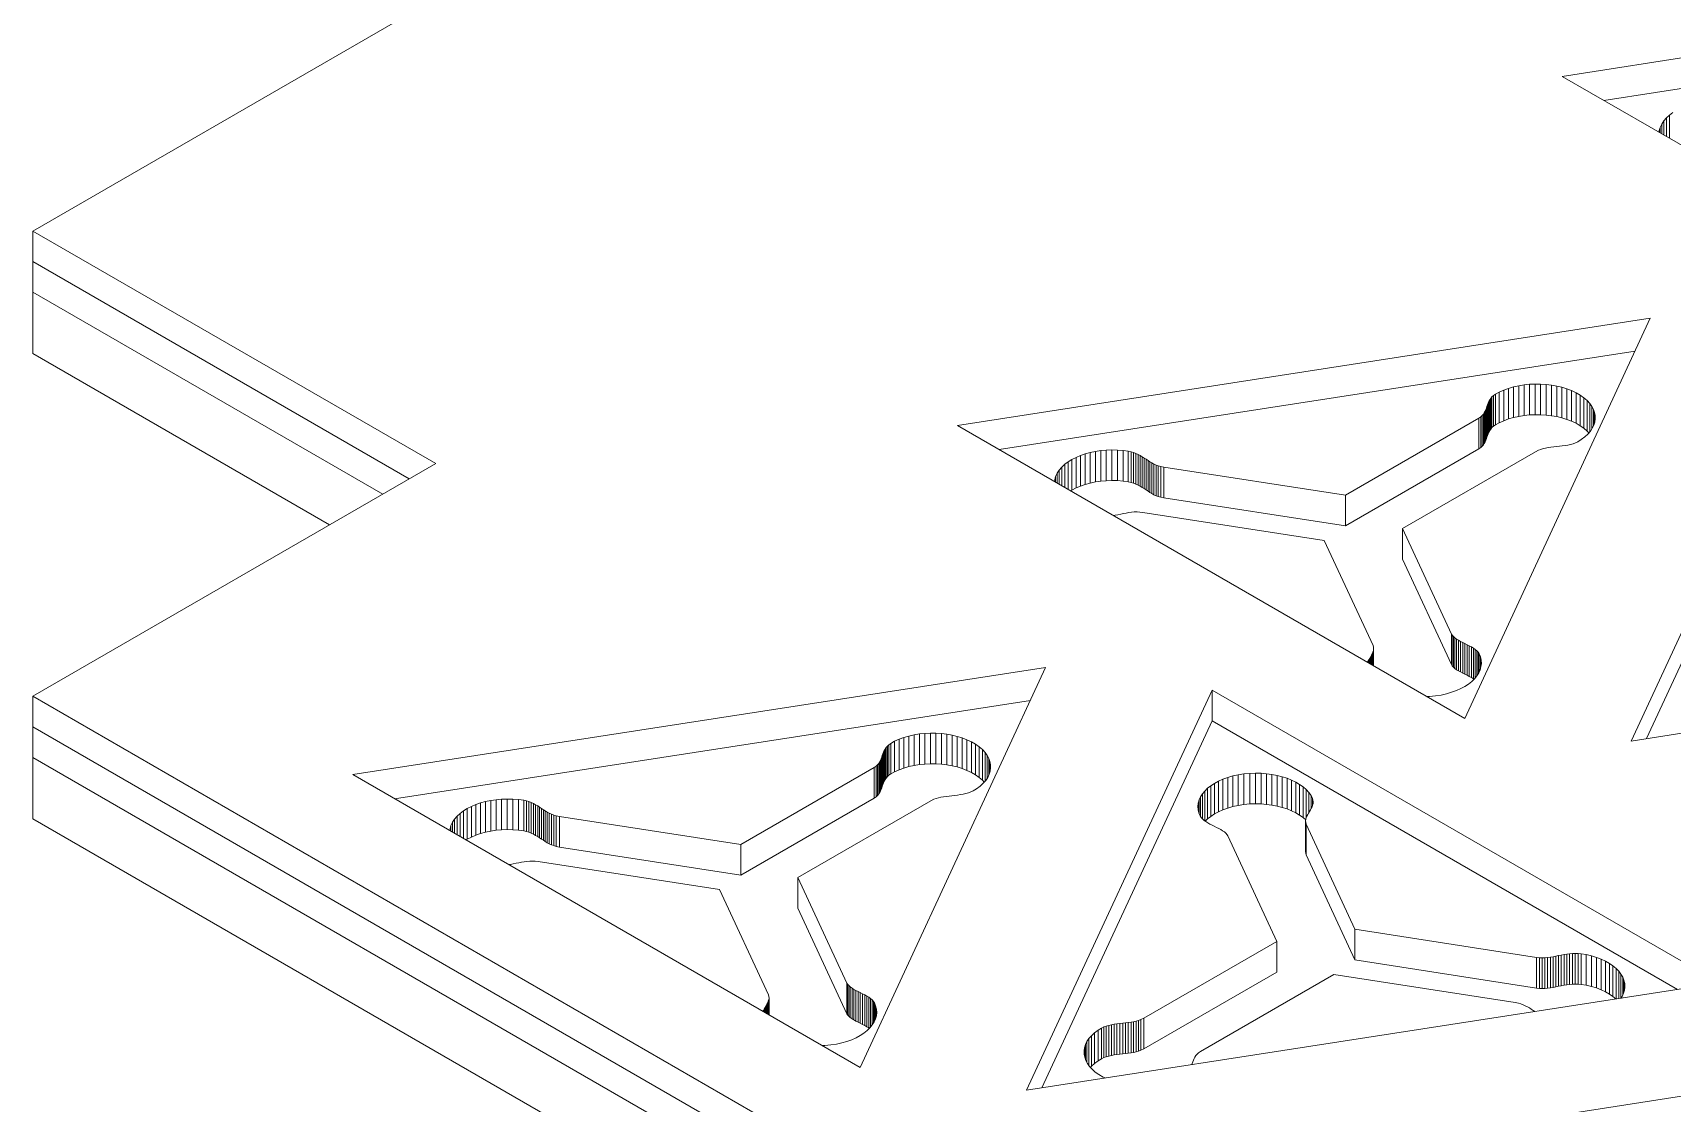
# Model space of a CAD drawing. Header units: inches. Extents: x 2.5 to 18.9, y 2.6 to 12.3.
# Drawn here: x 2.521 to 5.254, y 6.861 to 8.645 of the extents above; entities that cross this region are included whole.
import ezdxf

# ---------------------------------------------------------------- set-up
doc = ezdxf.new("R2010")
doc.units = ezdxf.units.IN
doc.header["$MEASUREMENT"] = 0

# ---------------------------------------------------------------- blocks, each defined once
blk = doc.blocks.new('A$C39963D99')
at = {"color": 0, "linetype": 'Continuous', "lineweight": 0, "extrusion": (3.33067e-16, 0.816497, 0.57735)}
for p, q in [((12.5158, 1.6738), (5.6569, -2.2862)), ((8.2066, -2.0284), (9.3617, -1.8497)), ((9.3362, -1.9047), (8.2763, -2.0686)), ((9.0522, -2.5166), (8.2066, -2.0284)), ((8.3727, -2.1079), (8.3762, -2.1027)), ((8.3762, -2.1027), (8.3804, -2.0977)), ((8.3762, -2.1263), (8.3762, -2.1027)), ((8.3804, -2.0977), (8.3854, -2.0931)), ((8.3804, -2.1287), (8.3804, -2.0977)), ((8.3854, -2.0931), (8.3911, -2.0889)), ((8.3854, -2.1316), (8.3854, -2.0931)), ((8.3683, -2.1217), (8.3686, -2.1189)), ((8.3686, -2.1189), (8.3702, -2.1134)), ((8.3686, -2.1219), (8.3686, -2.1189)), ((8.3702, -2.1134), (8.3727, -2.1079)), ((8.3702, -2.1228), (8.3702, -2.1134)), ((8.3727, -2.1243), (8.3727, -2.1079)), ((5.6569, -2.2862), (6.3286, -2.674)), ((5.6569, -2.3372), (5.6569, -2.2862)), ((5.6569, -2.3372), (6.2844, -2.6995)), ((5.6569, -2.3883), (5.6569, -2.3372)), ((6.2844, -2.6995), (5.6569, -2.3372)), ((6.2402, -2.7251), (5.6569, -2.3883)), ((5.6569, -2.3883), (6.2402, -2.7251)), ((5.6569, -2.4903), (5.6569, -2.3883)), ((7.1985, -2.6104), (8.3536, -2.4317)), ((8.3536, -2.4317), (8.0441, -3.0986)), ((8.3281, -2.4867), (7.2682, -2.6507)), ((8.3217, -3.1364), (8.6311, -2.4695)), ((6.1518, -2.7761), (5.6569, -2.4903)), ((8.1432, -2.5427), (8.1522, -2.5418)), ((8.1522, -2.5418), (8.1614, -2.5414)), ((8.1522, -2.5928), (8.1522, -2.5418)), ((8.1614, -2.5924), (8.1614, -2.5414)), ((8.1614, -2.5414), (8.1705, -2.5414)), ((8.1705, -2.5925), (8.1705, -2.5414)), ((8.1705, -2.5414), (8.1797, -2.542)), ((8.6311, -2.5205), (8.3472, -3.1324)), ((8.0844, -2.5704), (8.0858, -2.5678)), ((8.0858, -2.5678), (8.0875, -2.5652)), ((8.0858, -2.6188), (8.0858, -2.5678)), ((8.0875, -2.5652), (8.0896, -2.5628)), ((8.0875, -2.6163), (8.0875, -2.5652)), ((8.0896, -2.5628), (8.0922, -2.5605)), ((8.0896, -2.6138), (8.0896, -2.5628)), ((8.0922, -2.5605), (8.0953, -2.5583)), ((8.0922, -2.6115), (8.0922, -2.5605)), ((8.0953, -2.5583), (8.1016, -2.5549)), ((8.0953, -2.6093), (8.0953, -2.5583)), ((8.1016, -2.5549), (8.1092, -2.5514)), ((8.1016, -2.6059), (8.1016, -2.5549)), ((8.1092, -2.5514), (8.1172, -2.5485)), ((8.1092, -2.6025), (8.1092, -2.5514)), ((8.1172, -2.5485), (8.1256, -2.5461)), ((8.1172, -2.5995), (8.1172, -2.5485)), ((8.1256, -2.5461), (8.1343, -2.5442)), ((8.1256, -2.5971), (8.1256, -2.5461)), ((8.1343, -2.5442), (8.1432, -2.5427)), ((8.1343, -2.5952), (8.1343, -2.5442)), ((8.1432, -2.5938), (8.1432, -2.5427)), ((8.1797, -2.593), (8.1797, -2.542)), ((8.1797, -2.542), (8.1887, -2.543)), ((8.1887, -2.5941), (8.1887, -2.543)), ((8.1887, -2.543), (8.1975, -2.5446)), ((8.1975, -2.5956), (8.1975, -2.5446)), ((8.1975, -2.5446), (8.2061, -2.5466)), ((8.2061, -2.5977), (8.2061, -2.5466)), ((8.2061, -2.5466), (8.2144, -2.5492)), ((8.2144, -2.6002), (8.2144, -2.5492)), ((8.2144, -2.5492), (8.2224, -2.5522)), ((8.2224, -2.6033), (8.2224, -2.5522)), ((8.2224, -2.5522), (8.2299, -2.5558)), ((8.2299, -2.6068), (8.2299, -2.5558)), ((8.2299, -2.5558), (8.2368, -2.5598)), ((8.2368, -2.6108), (8.2368, -2.5598)), ((8.2368, -2.5598), (8.243, -2.5641)), ((8.243, -2.6151), (8.243, -2.5641)), ((8.243, -2.5641), (8.2482, -2.5687)), ((8.2482, -2.6197), (8.2482, -2.5687)), ((8.2482, -2.5687), (8.2526, -2.5735)), ((8.0676, -2.5984), (8.0708, -2.5962)), ((8.0708, -2.5962), (8.0732, -2.594)), ((8.0708, -2.6473), (8.0708, -2.5962)), ((8.0732, -2.594), (8.0752, -2.5917)), ((8.0732, -2.6451), (8.0732, -2.594)), ((8.0752, -2.5917), (8.0768, -2.5892)), ((8.0752, -2.6427), (8.0752, -2.5917)), ((8.0768, -2.5892), (8.0782, -2.5867)), ((8.0768, -2.6402), (8.0768, -2.5892)), ((8.0782, -2.5867), (8.0793, -2.584)), ((8.0782, -2.6377), (8.0782, -2.5867)), ((8.0793, -2.584), (8.0803, -2.5813)), ((8.0793, -2.635), (8.0793, -2.584)), ((8.0803, -2.5813), (8.0812, -2.5786)), ((8.0803, -2.6323), (8.0803, -2.5813)), ((8.0812, -2.5786), (8.0822, -2.5759)), ((8.0812, -2.6296), (8.0812, -2.5786)), ((8.0822, -2.5759), (8.0832, -2.5731)), ((8.0822, -2.6269), (8.0822, -2.5759)), ((8.0832, -2.5731), (8.0844, -2.5704)), ((8.0832, -2.6242), (8.0832, -2.5731)), ((8.0844, -2.6215), (8.0844, -2.5704)), ((8.1343, -2.5952), (8.1256, -2.5971)), ((8.1432, -2.5938), (8.1343, -2.5952)), ((8.1522, -2.5928), (8.1432, -2.5938)), ((8.1614, -2.5924), (8.1522, -2.5928)), ((8.1705, -2.5925), (8.1614, -2.5924)), ((8.1797, -2.593), (8.1705, -2.5925)), ((8.1887, -2.5941), (8.1797, -2.593)), ((8.1975, -2.5956), (8.1887, -2.5941)), ((8.2061, -2.5977), (8.1975, -2.5956)), ((8.2526, -2.6211), (8.2526, -2.5735)), ((8.2526, -2.5735), (8.2562, -2.5785)), ((8.2562, -2.6161), (8.2562, -2.5785)), ((8.2562, -2.5785), (8.2589, -2.5836)), ((8.2589, -2.611), (8.2589, -2.5836)), ((8.2589, -2.5836), (8.2607, -2.5888)), ((8.2607, -2.6057), (8.2607, -2.5888)), ((8.2607, -2.5888), (8.2617, -2.594)), ((8.2617, -2.6001), (8.2617, -2.594)), ((8.2617, -2.594), (8.2618, -2.5993)), ((8.0441, -3.0986), (7.1985, -2.6104)), ((7.8452, -2.7268), (8.0676, -2.5984)), ((8.0676, -2.6494), (8.0676, -2.5984)), ((8.0844, -2.6215), (8.0832, -2.6242)), ((8.0858, -2.6188), (8.0844, -2.6215)), ((8.0875, -2.6163), (8.0858, -2.6188)), ((8.0896, -2.6138), (8.0875, -2.6163)), ((8.0922, -2.6115), (8.0896, -2.6138)), ((8.0953, -2.6093), (8.0922, -2.6115)), ((8.1016, -2.6059), (8.0953, -2.6093)), ((8.1092, -2.6025), (8.1016, -2.6059)), ((8.1172, -2.5995), (8.1092, -2.6025)), ((8.1256, -2.5971), (8.1172, -2.5995)), ((8.2144, -2.6002), (8.2061, -2.5977)), ((8.2224, -2.6033), (8.2144, -2.6002)), ((8.2299, -2.6068), (8.2224, -2.6033)), ((8.2368, -2.6108), (8.2299, -2.6068)), ((8.243, -2.6151), (8.2368, -2.6108)), ((8.2482, -2.6197), (8.243, -2.6151)), ((8.2511, -2.6229), (8.2482, -2.6197)), ((8.2536, -2.62), (8.2494, -2.6248)), ((8.2569, -2.615), (8.2536, -2.62)), ((8.2594, -2.6098), (8.2569, -2.615)), ((8.261, -2.6046), (8.2594, -2.6098)), ((8.2618, -2.5993), (8.261, -2.6046)), ((7.4466, -2.6514), (7.4559, -2.6511)), ((7.4559, -2.7021), (7.4559, -2.6511)), ((7.4559, -2.6511), (7.4654, -2.6513)), ((8.0676, -2.6494), (7.8452, -2.7778)), ((8.0708, -2.6473), (8.0676, -2.6494)), ((8.0732, -2.6451), (8.0708, -2.6473)), ((8.0752, -2.6427), (8.0732, -2.6451)), ((8.0768, -2.6402), (8.0752, -2.6427)), ((8.0782, -2.6377), (8.0768, -2.6402)), ((8.0793, -2.635), (8.0782, -2.6377)), ((8.0803, -2.6323), (8.0793, -2.635)), ((8.0812, -2.6296), (8.0803, -2.6323)), ((8.0822, -2.6269), (8.0812, -2.6296)), ((8.0832, -2.6242), (8.0822, -2.6269)), ((8.1708, -2.6502), (8.167, -2.6516)), ((8.1748, -2.649), (8.1708, -2.6502)), ((8.1791, -2.6481), (8.1748, -2.649)), ((8.1835, -2.6473), (8.1791, -2.6481)), ((8.188, -2.6467), (8.1835, -2.6473)), ((8.1927, -2.6461), (8.188, -2.6467)), ((8.1974, -2.6456), (8.1927, -2.6461)), ((8.2021, -2.645), (8.1974, -2.6456)), ((8.2068, -2.6444), (8.2021, -2.645)), ((8.2115, -2.6438), (8.2068, -2.6444)), ((8.2161, -2.643), (8.2115, -2.6438)), ((8.2205, -2.642), (8.2161, -2.643)), ((8.2247, -2.6408), (8.2205, -2.642)), ((8.2287, -2.6393), (8.2247, -2.6408)), ((8.2325, -2.6375), (8.2287, -2.6393)), ((8.2384, -2.6339), (8.2325, -2.6375)), ((8.2443, -2.6295), (8.2384, -2.6339)), ((8.2494, -2.6248), (8.2443, -2.6295)), ((6.3286, -2.674), (5.6569, -3.0619)), ((7.3723, -2.6797), (7.3773, -2.6751)), ((7.3773, -2.6751), (7.383, -2.6709)), ((7.3773, -2.7137), (7.3773, -2.6751)), ((7.383, -2.6709), (7.3893, -2.667)), ((7.383, -2.7169), (7.383, -2.6709)), ((7.3893, -2.667), (7.3962, -2.6635)), ((7.3893, -2.718), (7.3893, -2.667)), ((7.3962, -2.6635), (7.4036, -2.6603)), ((7.3962, -2.7145), (7.3962, -2.6635)), ((7.4036, -2.6603), (7.4115, -2.6576)), ((7.4036, -2.7114), (7.4036, -2.6603)), ((7.4115, -2.6576), (7.4198, -2.6554)), ((7.4115, -2.7087), (7.4115, -2.6576)), ((7.4198, -2.6554), (7.4285, -2.6536)), ((7.4198, -2.7064), (7.4198, -2.6554)), ((7.4285, -2.6536), (7.4374, -2.6522)), ((7.4285, -2.7046), (7.4285, -2.6536)), ((7.4374, -2.6522), (7.4466, -2.6514)), ((7.4374, -2.7033), (7.4374, -2.6522)), ((7.4466, -2.7024), (7.4466, -2.6514)), ((7.4654, -2.7023), (7.4654, -2.6513)), ((7.4654, -2.6513), (7.4749, -2.6521)), ((7.4749, -2.7031), (7.4749, -2.6521)), ((7.4749, -2.6521), (7.4833, -2.6532)), ((7.4833, -2.7042), (7.4833, -2.6532)), ((7.4833, -2.6532), (7.4879, -2.6542)), ((7.4879, -2.7052), (7.4879, -2.6542)), ((7.4879, -2.6542), (7.4921, -2.6555)), ((7.4921, -2.7065), (7.4921, -2.6555)), ((7.4921, -2.6555), (7.4961, -2.657)), ((7.4961, -2.708), (7.4961, -2.657)), ((7.4961, -2.657), (7.4998, -2.6587)), ((7.4998, -2.7098), (7.4998, -2.6587)), ((7.4998, -2.6587), (7.5033, -2.6606)), ((7.5033, -2.7117), (7.5033, -2.6606)), ((7.5033, -2.6606), (7.5066, -2.6626)), ((7.5066, -2.7137), (7.5066, -2.6626)), ((7.5066, -2.6626), (7.5099, -2.6647)), ((7.5099, -2.7157), (7.5099, -2.6647)), ((7.5099, -2.6647), (7.513, -2.6668)), ((7.513, -2.7178), (7.513, -2.6668)), ((7.513, -2.6668), (7.5162, -2.6689)), ((7.5162, -2.7199), (7.5162, -2.6689)), ((7.5162, -2.6689), (7.5194, -2.671)), ((7.5194, -2.722), (7.5194, -2.671)), ((7.5194, -2.671), (7.5226, -2.6729)), ((7.5226, -2.724), (7.5226, -2.6729)), ((7.5226, -2.6729), (7.526, -2.6747)), ((7.526, -2.7258), (7.526, -2.6747)), ((7.526, -2.6747), (7.5296, -2.6764)), ((7.5296, -2.7274), (7.5296, -2.6764)), ((7.5296, -2.6764), (7.5333, -2.6778)), ((7.5333, -2.7288), (7.5333, -2.6778)), ((7.5333, -2.6778), (7.5374, -2.679)), ((8.1619, -2.6542), (7.9406, -2.782)), ((8.167, -2.6516), (8.1619, -2.6542)), ((7.3603, -2.7038), (7.3606, -2.7009)), ((7.3606, -2.7009), (7.3621, -2.6954)), ((7.3606, -2.704), (7.3606, -2.7009)), ((7.3621, -2.6954), (7.3647, -2.6899)), ((7.3621, -2.7049), (7.3621, -2.6954)), ((7.3647, -2.6899), (7.3681, -2.6847)), ((7.3647, -2.7064), (7.3647, -2.6899)), ((7.3681, -2.6847), (7.3723, -2.6797)), ((7.3681, -2.7083), (7.3681, -2.6847)), ((7.3723, -2.7108), (7.3723, -2.6797)), ((7.4285, -2.7046), (7.4198, -2.7064)), ((7.4374, -2.7033), (7.4285, -2.7046)), ((7.4466, -2.7024), (7.4374, -2.7033)), ((7.4559, -2.7021), (7.4466, -2.7024)), ((7.4654, -2.7023), (7.4559, -2.7021)), ((7.4749, -2.7031), (7.4654, -2.7023)), ((7.4833, -2.7042), (7.4749, -2.7031)), ((7.4879, -2.7052), (7.4833, -2.7042)), ((7.4921, -2.7065), (7.4879, -2.7052)), ((7.5374, -2.73), (7.5374, -2.679)), ((7.5374, -2.679), (7.5428, -2.68)), ((7.5428, -2.7311), (7.5428, -2.68)), ((7.5428, -2.68), (7.8452, -2.7268)), ((7.3893, -2.718), (7.3872, -2.7193)), ((7.3962, -2.7145), (7.3893, -2.718)), ((7.4036, -2.7114), (7.3962, -2.7145)), ((7.4115, -2.7087), (7.4036, -2.7114)), ((7.4198, -2.7064), (7.4115, -2.7087)), ((7.4961, -2.708), (7.4921, -2.7065)), ((7.4998, -2.7098), (7.4961, -2.708)), ((7.5033, -2.7117), (7.4998, -2.7098)), ((7.5066, -2.7137), (7.5033, -2.7117)), ((7.5099, -2.7157), (7.5066, -2.7137)), ((7.513, -2.7178), (7.5099, -2.7157)), ((7.5162, -2.7199), (7.513, -2.7178)), ((7.5194, -2.722), (7.5162, -2.7199)), ((7.5226, -2.724), (7.5194, -2.722)), ((7.526, -2.7258), (7.5226, -2.724)), ((7.5296, -2.7274), (7.526, -2.7258)), ((7.5333, -2.7288), (7.5296, -2.7274)), ((7.5374, -2.73), (7.5333, -2.7288)), ((7.5428, -2.7311), (7.5374, -2.73)), ((7.8452, -2.7778), (7.5428, -2.7311)), ((7.8452, -2.7778), (7.8452, -2.7268)), ((7.4615, -2.76), (7.4584, -2.7605)), ((7.4661, -2.7591), (7.4615, -2.76)), ((7.4707, -2.7582), (7.4661, -2.7591)), ((7.4752, -2.7573), (7.4707, -2.7582)), ((7.4798, -2.7564), (7.4752, -2.7573)), ((7.4843, -2.7556), (7.4798, -2.7564)), ((7.4888, -2.755), (7.4843, -2.7556)), ((7.4933, -2.7546), (7.4888, -2.755)), ((7.4979, -2.7545), (7.4933, -2.7546)), ((7.5024, -2.7547), (7.4979, -2.7545)), ((7.5074, -2.7552), (7.5024, -2.7547)), ((7.8101, -2.8021), (7.5074, -2.7552)), ((7.9406, -2.833), (7.9406, -2.782)), ((7.9406, -2.782), (8.0223, -2.9581)), ((7.8915, -2.9774), (7.8101, -2.8021)), ((8.0223, -3.0091), (7.9406, -2.833)), ((7.8922, -2.9802), (7.8915, -2.9774)), ((8.0223, -3.0091), (8.0223, -2.9581)), ((8.0223, -2.9581), (8.0233, -2.9599)), ((8.0233, -3.0109), (8.0233, -2.9599)), ((8.0233, -2.9599), (8.0254, -2.9622)), ((8.0254, -3.0132), (8.0254, -2.9622)), ((8.0254, -2.9622), (8.0278, -2.9644)), ((8.0278, -3.0154), (8.0278, -2.9644)), ((8.0278, -2.9644), (8.0307, -2.9664)), ((8.0307, -3.0175), (8.0307, -2.9664)), ((8.0307, -2.9664), (8.0339, -2.9684)), ((8.0339, -3.0194), (8.0339, -2.9684)), ((8.0339, -2.9684), (8.0373, -2.9703)), ((8.0373, -3.0213), (8.0373, -2.9703)), ((8.0373, -2.9703), (8.0409, -2.9721)), ((8.0409, -3.0232), (8.0409, -2.9721)), ((8.0409, -2.9721), (8.0445, -2.974)), ((8.0445, -3.025), (8.0445, -2.974)), ((8.0445, -2.974), (8.0482, -2.9758)), ((8.0482, -3.0268), (8.0482, -2.9758)), ((8.0482, -2.9758), (8.0518, -2.9777)), ((8.0518, -3.0287), (8.0518, -2.9777)), ((8.0518, -2.9777), (8.0553, -2.9796)), ((9.4768, -2.9577), (8.3217, -3.1364)), ((7.8823, -3.0052), (7.8829, -3.0038)), ((7.8829, -3.0038), (7.8843, -3.0012)), ((7.8829, -3.0056), (7.8829, -3.0038)), ((7.8843, -3.0012), (7.8858, -2.9986)), ((7.8843, -3.0064), (7.8843, -3.0012)), ((7.8858, -2.9986), (7.8874, -2.9959)), ((7.8858, -3.0072), (7.8858, -2.9986)), ((7.8874, -2.9959), (7.8888, -2.9933)), ((7.8874, -3.0081), (7.8874, -2.9959)), ((7.8888, -2.9933), (7.8901, -2.9907)), ((7.8888, -3.009), (7.8888, -2.9933)), ((7.8901, -2.9907), (7.8912, -2.9881)), ((7.8901, -3.0097), (7.8901, -2.9907)), ((7.8912, -2.9881), (7.892, -2.9855)), ((7.8912, -3.0103), (7.8912, -2.9881)), ((7.892, -2.9855), (7.8923, -2.9829)), ((7.892, -3.0108), (7.892, -2.9855)), ((7.8923, -2.9829), (7.8922, -2.9802)), ((7.8923, -3.011), (7.8923, -2.9829)), ((8.0553, -3.0306), (8.0553, -2.9796)), ((8.0553, -2.9796), (8.0586, -2.9816)), ((8.0586, -3.0326), (8.0586, -2.9816)), ((8.0586, -2.9816), (8.0616, -2.9837)), ((8.0616, -3.0313), (8.0616, -2.9837)), ((8.0616, -2.9837), (8.0642, -2.986)), ((8.0642, -3.0281), (8.0642, -2.986)), ((8.0642, -2.986), (8.0665, -2.9885)), ((8.0665, -3.0246), (8.0665, -2.9885)), ((8.0665, -2.9885), (8.0682, -2.9911)), ((8.0682, -3.0214), (8.0682, -2.9911)), ((8.0682, -2.9911), (8.0702, -2.996)), ((8.0702, -3.0165), (8.0702, -2.996)), ((8.0702, -2.996), (8.0715, -3.0015)), ((8.0715, -3.0105), (8.0715, -3.0015)), ((8.0715, -3.0015), (8.0719, -3.007)), ((6.1904, -3.1925), (7.3455, -3.0138)), ((7.3455, -3.0138), (7.036, -3.6807)), ((8.0233, -3.0109), (8.0223, -3.0091)), ((8.0254, -3.0132), (8.0233, -3.0109)), ((8.0278, -3.0154), (8.0254, -3.0132)), ((8.0307, -3.0175), (8.0278, -3.0154)), ((8.0339, -3.0194), (8.0307, -3.0175)), ((8.0373, -3.0213), (8.0339, -3.0194)), ((8.0409, -3.0232), (8.0373, -3.0213)), ((8.0445, -3.025), (8.0409, -3.0232)), ((8.0482, -3.0268), (8.0445, -3.025)), ((8.0518, -3.0287), (8.0482, -3.0268)), ((8.0553, -3.0306), (8.0518, -3.0287)), ((8.0586, -3.0326), (8.0553, -3.0306)), ((8.0605, -3.0326), (8.0558, -3.0372)), ((8.0597, -3.0334), (8.0586, -3.0326)), ((8.0644, -3.0278), (8.0605, -3.0326)), ((8.0676, -3.0228), (8.0644, -3.0278)), ((8.0699, -3.0177), (8.0676, -3.0228)), ((8.0713, -3.0124), (8.0699, -3.0177)), ((8.0719, -3.007), (8.0713, -3.0124)), ((7.3136, -3.7184), (7.623, -3.0515)), ((7.623, -3.1025), (7.623, -3.0515)), ((7.623, -3.0515), (8.4687, -3.5397)), ((7.9952, -3.0611), (7.9856, -3.062)), ((8.0047, -3.0597), (7.9952, -3.0611)), ((8.0137, -3.0577), (8.0047, -3.0597)), ((8.0223, -3.0552), (8.0137, -3.0577)), ((8.0302, -3.0524), (8.0223, -3.0552)), ((8.0376, -3.0491), (8.0302, -3.0524)), ((8.0444, -3.0454), (8.0376, -3.0491)), ((8.0504, -3.0415), (8.0444, -3.0454)), ((8.0558, -3.0372), (8.0504, -3.0415)), ((5.6569, -3.0619), (13.8593, -7.7975)), ((5.6569, -3.1129), (5.6569, -3.0619)), ((7.32, -3.0687), (6.2601, -3.2327)), ((7.9856, -3.062), (7.981, -3.0622)), ((5.6569, -3.1129), (13.8593, -7.8486)), ((5.6569, -3.1639), (5.6569, -3.1129)), ((13.8593, -7.8486), (5.6569, -3.1129)), ((7.623, -3.1025), (7.3391, -3.7145)), ((8.399, -3.5505), (7.623, -3.1025)), ((7.0816, -3.1448), (7.0842, -3.1425)), ((7.0842, -3.1425), (7.0873, -3.1403)), ((7.0842, -3.1935), (7.0842, -3.1425)), ((7.0873, -3.1403), (7.0935, -3.1369)), ((7.0873, -3.1913), (7.0873, -3.1403)), ((7.0935, -3.1369), (7.1012, -3.1334)), ((7.0935, -3.1879), (7.0935, -3.1369)), ((7.1012, -3.1334), (7.1092, -3.1305)), ((7.1012, -3.1845), (7.1012, -3.1334)), ((7.1092, -3.1305), (7.1176, -3.1281)), ((7.1092, -3.1815), (7.1092, -3.1305)), ((7.1176, -3.1281), (7.1262, -3.1262)), ((7.1176, -3.1791), (7.1176, -3.1281)), ((7.1262, -3.1262), (7.1351, -3.1247)), ((7.1262, -3.1772), (7.1262, -3.1262)), ((7.1351, -3.1247), (7.1442, -3.1238)), ((7.1351, -3.1758), (7.1351, -3.1247)), ((7.1442, -3.1238), (7.1533, -3.1234)), ((7.1442, -3.1748), (7.1442, -3.1238)), ((7.1533, -3.1744), (7.1533, -3.1234)), ((7.1533, -3.1234), (7.1625, -3.1234)), ((7.1625, -3.1745), (7.1625, -3.1234)), ((7.1625, -3.1234), (7.1716, -3.124)), ((7.1716, -3.175), (7.1716, -3.124)), ((7.1716, -3.124), (7.1806, -3.125)), ((7.1806, -3.1761), (7.1806, -3.125)), ((7.1806, -3.125), (7.1895, -3.1266)), ((7.1895, -3.1776), (7.1895, -3.1266)), ((7.1895, -3.1266), (7.1981, -3.1286)), ((7.1981, -3.1797), (7.1981, -3.1286)), ((7.1981, -3.1286), (7.2064, -3.1312)), ((7.2064, -3.1822), (7.2064, -3.1312)), ((7.2064, -3.1312), (7.2143, -3.1342)), ((7.2143, -3.1853), (7.2143, -3.1342)), ((7.2143, -3.1342), (7.2218, -3.1378)), ((7.2218, -3.1888), (7.2218, -3.1378)), ((7.2218, -3.1378), (7.2288, -3.1418)), ((7.2288, -3.1928), (7.2288, -3.1418)), ((7.2288, -3.1418), (7.2349, -3.1461)), ((13.8593, -7.8996), (5.6569, -3.1639)), ((5.6569, -3.1639), (13.8593, -7.8996)), ((5.6569, -3.266), (5.6569, -3.1639)), ((7.0688, -3.1712), (7.0701, -3.1686)), ((7.0701, -3.1686), (7.0713, -3.166)), ((7.0701, -3.2197), (7.0701, -3.1686)), ((7.0713, -3.166), (7.0722, -3.1633)), ((7.0713, -3.217), (7.0713, -3.166)), ((7.0722, -3.1633), (7.0732, -3.1606)), ((7.0722, -3.2143), (7.0722, -3.1633)), ((7.0732, -3.1606), (7.0741, -3.1578)), ((7.0732, -3.2116), (7.0732, -3.1606)), ((7.0741, -3.1578), (7.0751, -3.1551)), ((7.0741, -3.2089), (7.0741, -3.1578)), ((7.0751, -3.1551), (7.0763, -3.1524)), ((7.0751, -3.2062), (7.0751, -3.1551)), ((7.0763, -3.1524), (7.0777, -3.1498)), ((7.0763, -3.2035), (7.0763, -3.1524)), ((7.0777, -3.1498), (7.0795, -3.1472)), ((7.0777, -3.2008), (7.0777, -3.1498)), ((7.0795, -3.1472), (7.0816, -3.1448)), ((7.0795, -3.1983), (7.0795, -3.1472)), ((7.0816, -3.1958), (7.0816, -3.1448)), ((7.2349, -3.1971), (7.2349, -3.1461)), ((7.2349, -3.1461), (7.2402, -3.1507)), ((7.2402, -3.2017), (7.2402, -3.1507)), ((7.2402, -3.1507), (7.2446, -3.1555)), ((7.2446, -3.2031), (7.2446, -3.1555)), ((7.2446, -3.1555), (7.2481, -3.1605)), ((7.2481, -3.1981), (7.2481, -3.1605)), ((7.2481, -3.1605), (7.2508, -3.1656)), ((7.2508, -3.193), (7.2508, -3.1656)), ((7.2508, -3.1656), (7.2527, -3.1708)), ((7.036, -3.6807), (6.1904, -3.1925)), ((6.8372, -3.3088), (7.0596, -3.1804)), ((7.0596, -3.1804), (7.0627, -3.1782)), ((7.0596, -3.2314), (7.0596, -3.1804)), ((7.0627, -3.1782), (7.0652, -3.176)), ((7.0627, -3.2293), (7.0627, -3.1782)), ((7.0652, -3.176), (7.0672, -3.1737)), ((7.0652, -3.2271), (7.0652, -3.176)), ((7.0672, -3.1737), (7.0688, -3.1712)), ((7.0672, -3.2247), (7.0672, -3.1737)), ((7.0688, -3.2222), (7.0688, -3.1712)), ((7.0816, -3.1958), (7.0795, -3.1983)), ((7.0842, -3.1935), (7.0816, -3.1958)), ((7.0873, -3.1913), (7.0842, -3.1935)), ((7.0935, -3.1879), (7.0873, -3.1913)), ((7.1012, -3.1845), (7.0935, -3.1879)), ((7.1092, -3.1815), (7.1012, -3.1845)), ((7.1176, -3.1791), (7.1092, -3.1815)), ((7.1262, -3.1772), (7.1176, -3.1791)), ((7.1351, -3.1758), (7.1262, -3.1772)), ((7.1442, -3.1748), (7.1351, -3.1758)), ((7.1533, -3.1744), (7.1442, -3.1748)), ((7.1625, -3.1745), (7.1533, -3.1744)), ((7.1716, -3.175), (7.1625, -3.1745)), ((7.1806, -3.1761), (7.1716, -3.175)), ((7.1895, -3.1776), (7.1806, -3.1761)), ((7.1981, -3.1797), (7.1895, -3.1776)), ((7.2064, -3.1822), (7.1981, -3.1797)), ((7.2143, -3.1853), (7.2064, -3.1822)), ((7.2218, -3.1888), (7.2143, -3.1853)), ((7.2288, -3.1928), (7.2218, -3.1888)), ((7.2349, -3.1971), (7.2288, -3.1928)), ((7.2402, -3.2017), (7.2349, -3.1971)), ((7.2489, -3.197), (7.2455, -3.202)), ((7.2514, -3.1918), (7.2489, -3.197)), ((7.253, -3.1866), (7.2514, -3.1918)), ((7.2527, -3.1877), (7.2527, -3.1708)), ((7.2527, -3.1708), (7.2536, -3.176)), ((7.2537, -3.1813), (7.253, -3.1866)), ((7.2536, -3.1821), (7.2536, -3.176)), ((7.2536, -3.176), (7.2537, -3.1813)), ((7.641, -3.2001), (7.649, -3.1972)), ((7.649, -3.1972), (7.6575, -3.1947)), ((7.649, -3.2482), (7.649, -3.1972)), ((7.6575, -3.1947), (7.6666, -3.1928)), ((7.6575, -3.2458), (7.6575, -3.1947)), ((7.6666, -3.1928), (7.6761, -3.1913)), ((7.6666, -3.2438), (7.6666, -3.1928)), ((7.6761, -3.1913), (7.6857, -3.1904)), ((7.6761, -3.2423), (7.6761, -3.1913)), ((7.6857, -3.1904), (7.6952, -3.19)), ((7.6857, -3.2414), (7.6857, -3.1904)), ((7.6952, -3.2411), (7.6952, -3.19)), ((7.6952, -3.19), (7.7046, -3.1902)), ((7.7046, -3.2413), (7.7046, -3.1902)), ((7.7046, -3.1902), (7.7138, -3.1909)), ((7.7138, -3.242), (7.7138, -3.1909)), ((7.7138, -3.1909), (7.7228, -3.1921)), ((7.7228, -3.2432), (7.7228, -3.1921)), ((7.7228, -3.1921), (7.7315, -3.1938)), ((7.7315, -3.2449), (7.7315, -3.1938)), ((7.7315, -3.1938), (7.7399, -3.196)), ((7.7399, -3.247), (7.7399, -3.196)), ((7.7399, -3.196), (7.7479, -3.1986)), ((7.0672, -3.2247), (7.0652, -3.2271)), ((7.0688, -3.2222), (7.0672, -3.2247)), ((7.0701, -3.2197), (7.0688, -3.2222)), ((7.0713, -3.217), (7.0701, -3.2197)), ((7.0722, -3.2143), (7.0713, -3.217)), ((7.0732, -3.2116), (7.0722, -3.2143)), ((7.0741, -3.2089), (7.0732, -3.2116)), ((7.0751, -3.2062), (7.0741, -3.2089)), ((7.0763, -3.2035), (7.0751, -3.2062)), ((7.0777, -3.2008), (7.0763, -3.2035)), ((7.0795, -3.1983), (7.0777, -3.2008)), ((7.208, -3.225), (7.2035, -3.2258)), ((7.2124, -3.224), (7.208, -3.225)), ((7.2167, -3.2228), (7.2124, -3.224)), ((7.2207, -3.2213), (7.2167, -3.2228)), ((7.2245, -3.2195), (7.2207, -3.2213)), ((7.2304, -3.2159), (7.2245, -3.2195)), ((7.2363, -3.2115), (7.2304, -3.2159)), ((7.2413, -3.2068), (7.2363, -3.2115)), ((7.2431, -3.2049), (7.2402, -3.2017)), ((7.2455, -3.202), (7.2413, -3.2068)), ((7.6037, -3.2296), (7.6068, -3.2246)), ((7.6068, -3.2246), (7.6107, -3.2198)), ((7.6068, -3.2662), (7.6068, -3.2246)), ((7.6107, -3.2198), (7.6154, -3.2152)), ((7.6107, -3.2694), (7.6107, -3.2198)), ((7.6154, -3.2152), (7.6208, -3.211)), ((7.6154, -3.2663), (7.6154, -3.2152)), ((7.6208, -3.211), (7.6269, -3.207)), ((7.6208, -3.262), (7.6208, -3.211)), ((7.6269, -3.207), (7.6337, -3.2033)), ((7.6269, -3.258), (7.6269, -3.207)), ((7.6337, -3.2033), (7.641, -3.2001)), ((7.6337, -3.2544), (7.6337, -3.2033)), ((7.641, -3.2511), (7.641, -3.2001)), ((7.7479, -3.2496), (7.7479, -3.1986)), ((7.7479, -3.1986), (7.7554, -3.2016)), ((7.7554, -3.2526), (7.7554, -3.2016)), ((7.7554, -3.2016), (7.7624, -3.205)), ((7.7624, -3.256), (7.7624, -3.205)), ((7.7624, -3.205), (7.7689, -3.2088)), ((7.7689, -3.2599), (7.7689, -3.2088)), ((7.7689, -3.2088), (7.7747, -3.213)), ((7.7747, -3.264), (7.7747, -3.213)), ((7.7747, -3.213), (7.7799, -3.2175)), ((7.7799, -3.2649), (7.7799, -3.2175)), ((7.7799, -3.2175), (7.7843, -3.2224)), ((7.7843, -3.2557), (7.7843, -3.2224)), ((7.7843, -3.2224), (7.788, -3.2275)), ((6.375, -3.2529), (6.3813, -3.249)), ((6.3813, -3.249), (6.3882, -3.2455)), ((6.3813, -3.3), (6.3813, -3.249)), ((6.3882, -3.2455), (6.3956, -3.2423)), ((6.3882, -3.2965), (6.3882, -3.2455)), ((6.3956, -3.2423), (6.4035, -3.2396)), ((6.3956, -3.2934), (6.3956, -3.2423)), ((6.4035, -3.2396), (6.4118, -3.2374)), ((6.4035, -3.2907), (6.4035, -3.2396)), ((6.4118, -3.2374), (6.4204, -3.2356)), ((6.4118, -3.2884), (6.4118, -3.2374)), ((6.4204, -3.2356), (6.4293, -3.2342)), ((6.4204, -3.2866), (6.4204, -3.2356)), ((6.4293, -3.2342), (6.4385, -3.2334)), ((6.4293, -3.2853), (6.4293, -3.2342)), ((6.4385, -3.2334), (6.4479, -3.2331)), ((6.4385, -3.2844), (6.4385, -3.2334)), ((6.4479, -3.2841), (6.4479, -3.2331)), ((6.4479, -3.2331), (6.4573, -3.2333)), ((6.4573, -3.2843), (6.4573, -3.2333)), ((6.4573, -3.2333), (6.4669, -3.2341)), ((6.4669, -3.2851), (6.4669, -3.2341)), ((6.4669, -3.2341), (6.4753, -3.2352)), ((6.4753, -3.2862), (6.4753, -3.2352)), ((6.4753, -3.2352), (6.4798, -3.2362)), ((6.4798, -3.2872), (6.4798, -3.2362)), ((6.4798, -3.2362), (6.4841, -3.2375)), ((6.4841, -3.2885), (6.4841, -3.2375)), ((6.4841, -3.2375), (6.488, -3.239)), ((6.488, -3.29), (6.488, -3.239)), ((6.488, -3.239), (6.4917, -3.2407)), ((6.4917, -3.2918), (6.4917, -3.2407)), ((6.4917, -3.2407), (6.4952, -3.2426)), ((6.4952, -3.2937), (6.4952, -3.2426)), ((6.4952, -3.2426), (6.4986, -3.2446)), ((6.4986, -3.2957), (6.4986, -3.2446)), ((6.4986, -3.2446), (6.5018, -3.2467)), ((6.5018, -3.2977), (6.5018, -3.2467)), ((6.5018, -3.2467), (6.505, -3.2488)), ((6.505, -3.2998), (6.505, -3.2488)), ((6.505, -3.2488), (6.5081, -3.2509)), ((6.5081, -3.3019), (6.5081, -3.2509)), ((6.5081, -3.2509), (6.5113, -3.253)), ((7.0596, -3.2314), (6.8372, -3.3598)), ((7.1538, -3.2362), (6.9325, -3.364)), ((7.0627, -3.2293), (7.0596, -3.2314)), ((7.0652, -3.2271), (7.0627, -3.2293)), ((7.159, -3.2336), (7.1538, -3.2362)), ((7.1627, -3.2322), (7.159, -3.2336)), ((7.1668, -3.231), (7.1627, -3.2322)), ((7.171, -3.2301), (7.1668, -3.231)), ((7.1754, -3.2293), (7.171, -3.2301)), ((7.18, -3.2287), (7.1754, -3.2293)), ((7.1846, -3.2281), (7.18, -3.2287)), ((7.1893, -3.2276), (7.1846, -3.2281)), ((7.1941, -3.227), (7.1893, -3.2276)), ((7.1988, -3.2264), (7.1941, -3.227)), ((7.2035, -3.2258), (7.1988, -3.2264)), ((7.5994, -3.2454), (7.6, -3.24)), ((7.5998, -3.2509), (7.5994, -3.2454)), ((7.6011, -3.2564), (7.5998, -3.2509)), ((7.6, -3.24), (7.6014, -3.2347)), ((7.6, -3.2517), (7.6, -3.24)), ((7.6014, -3.2347), (7.6037, -3.2296)), ((7.6014, -3.2572), (7.6014, -3.2347)), ((7.6037, -3.2622), (7.6037, -3.2296)), ((7.641, -3.2511), (7.6337, -3.2544)), ((7.649, -3.2482), (7.641, -3.2511)), ((7.6575, -3.2458), (7.649, -3.2482)), ((7.6666, -3.2438), (7.6575, -3.2458)), ((7.6761, -3.2423), (7.6666, -3.2438)), ((7.6857, -3.2414), (7.6761, -3.2423)), ((7.6952, -3.2411), (7.6857, -3.2414)), ((7.7046, -3.2413), (7.6952, -3.2411)), ((7.7138, -3.242), (7.7046, -3.2413)), ((7.7228, -3.2432), (7.7138, -3.242)), ((7.7315, -3.2449), (7.7228, -3.2432)), ((7.7399, -3.247), (7.7315, -3.2449)), ((7.7479, -3.2496), (7.7399, -3.247)), ((7.7554, -3.2526), (7.7479, -3.2496)), ((7.7869, -3.2512), (7.7854, -3.2539)), ((7.7883, -3.2486), (7.7869, -3.2512)), ((7.788, -3.2493), (7.788, -3.2275)), ((7.788, -3.2275), (7.7904, -3.2323)), ((7.7896, -3.2459), (7.7883, -3.2486)), ((7.7906, -3.2432), (7.7896, -3.2459)), ((7.7904, -3.2437), (7.7904, -3.2323)), ((7.7904, -3.2323), (7.7912, -3.2351)), ((7.7913, -3.2405), (7.7906, -3.2432)), ((7.7912, -3.2406), (7.7912, -3.2351)), ((7.7912, -3.2351), (7.7915, -3.2378)), ((7.7915, -3.2378), (7.7913, -3.2405)), ((13.8593, -8.0017), (5.6569, -3.266)), ((6.3525, -3.2829), (6.3541, -3.2774)), ((6.3541, -3.2774), (6.3566, -3.2719)), ((6.3541, -3.287), (6.3541, -3.2774)), ((6.3566, -3.2719), (6.3601, -3.2667)), ((6.3566, -3.2884), (6.3566, -3.2719)), ((6.3601, -3.2667), (6.3643, -3.2617)), ((6.3601, -3.2904), (6.3601, -3.2667)), ((6.3643, -3.2617), (6.3693, -3.2571)), ((6.3643, -3.2928), (6.3643, -3.2617)), ((6.3693, -3.2571), (6.375, -3.2529)), ((6.3693, -3.2957), (6.3693, -3.2571)), ((6.375, -3.299), (6.375, -3.2529)), ((6.5113, -3.304), (6.5113, -3.253)), ((6.5113, -3.253), (6.5146, -3.2549)), ((6.5146, -3.306), (6.5146, -3.2549)), ((6.5146, -3.2549), (6.518, -3.2567)), ((6.518, -3.3078), (6.518, -3.2567)), ((6.518, -3.2567), (6.5215, -3.2584)), ((6.5215, -3.3094), (6.5215, -3.2584)), ((6.5215, -3.2584), (6.5253, -3.2598)), ((6.5253, -3.3108), (6.5253, -3.2598)), ((6.5253, -3.2598), (6.5293, -3.261)), ((6.5293, -3.312), (6.5293, -3.261)), ((6.5293, -3.261), (6.5348, -3.262)), ((6.5348, -3.3131), (6.5348, -3.262)), ((6.5348, -3.262), (6.8372, -3.3088)), ((7.6031, -3.2613), (7.6011, -3.2564)), ((7.6048, -3.2639), (7.6031, -3.2613)), ((7.607, -3.2664), (7.6048, -3.2639)), ((7.6097, -3.2687), (7.607, -3.2664)), ((7.6127, -3.2708), (7.6097, -3.2687)), ((7.6154, -3.2663), (7.6116, -3.27)), ((7.616, -3.2728), (7.6127, -3.2708)), ((7.6208, -3.262), (7.6154, -3.2663)), ((7.6194, -3.2748), (7.616, -3.2728)), ((7.6231, -3.2766), (7.6194, -3.2748)), ((7.6269, -3.258), (7.6208, -3.262)), ((7.6267, -3.2785), (7.6231, -3.2766)), ((7.6304, -3.2803), (7.6267, -3.2785)), ((7.6337, -3.2544), (7.6269, -3.258)), ((7.7624, -3.256), (7.7554, -3.2526)), ((7.7689, -3.2599), (7.7624, -3.256)), ((7.7747, -3.264), (7.7689, -3.2599)), ((7.7792, -3.2679), (7.7747, -3.264)), ((7.7793, -3.2669), (7.7789, -3.2695)), ((7.7789, -3.3206), (7.7789, -3.2695)), ((7.7789, -3.2695), (7.7791, -3.2722)), ((7.7791, -3.3232), (7.7791, -3.2722)), ((7.7791, -3.2722), (7.7798, -3.275)), ((7.7801, -3.2643), (7.7793, -3.2669)), ((7.7798, -3.3261), (7.7798, -3.275)), ((7.7798, -3.275), (7.8612, -3.4503)), ((7.7811, -3.2617), (7.7801, -3.2643)), ((7.7824, -3.2591), (7.7811, -3.2617)), ((7.7839, -3.2565), (7.7824, -3.2591)), ((7.7854, -3.2539), (7.7839, -3.2565)), ((6.3522, -3.2859), (6.3525, -3.2829)), ((6.3525, -3.2861), (6.3525, -3.2829)), ((6.3813, -3.3), (6.3791, -3.3014)), ((6.3882, -3.2965), (6.3813, -3.3)), ((6.3956, -3.2934), (6.3882, -3.2965)), ((6.4035, -3.2907), (6.3956, -3.2934)), ((6.4118, -3.2884), (6.4035, -3.2907)), ((6.4204, -3.2866), (6.4118, -3.2884)), ((6.4293, -3.2853), (6.4204, -3.2866)), ((6.4385, -3.2844), (6.4293, -3.2853)), ((6.4479, -3.2841), (6.4385, -3.2844)), ((6.4573, -3.2843), (6.4479, -3.2841)), ((6.4669, -3.2851), (6.4573, -3.2843)), ((6.4753, -3.2862), (6.4669, -3.2851)), ((6.4798, -3.2872), (6.4753, -3.2862)), ((6.4841, -3.2885), (6.4798, -3.2872)), ((6.488, -3.29), (6.4841, -3.2885)), ((6.4917, -3.2918), (6.488, -3.29)), ((6.4952, -3.2937), (6.4917, -3.2918)), ((6.4986, -3.2957), (6.4952, -3.2937)), ((6.5018, -3.2977), (6.4986, -3.2957)), ((6.505, -3.2998), (6.5018, -3.2977)), ((6.5081, -3.3019), (6.505, -3.2998)), ((6.5113, -3.304), (6.5081, -3.3019)), ((6.5146, -3.306), (6.5113, -3.304)), ((6.518, -3.3078), (6.5146, -3.306)), ((7.634, -3.2821), (7.6304, -3.2803)), ((7.6374, -3.284), (7.634, -3.2821)), ((7.6405, -3.286), (7.6374, -3.284)), ((7.6434, -3.288), (7.6405, -3.286)), ((7.6459, -3.2902), (7.6434, -3.288)), ((7.6479, -3.2926), (7.6459, -3.2902)), ((7.649, -3.2943), (7.6479, -3.2926)), ((7.7307, -3.4704), (7.649, -3.2943)), ((6.5215, -3.3094), (6.518, -3.3078)), ((6.5253, -3.3108), (6.5215, -3.3094)), ((6.5293, -3.312), (6.5253, -3.3108)), ((6.5348, -3.3131), (6.5293, -3.312)), ((6.8372, -3.3598), (6.5348, -3.3131)), ((6.8372, -3.3598), (6.8372, -3.3088)), ((7.7791, -3.3232), (7.7789, -3.3206)), ((7.7798, -3.3261), (7.7791, -3.3232)), ((7.8612, -3.5014), (7.7798, -3.3261)), ((6.4534, -3.342), (6.4503, -3.3425)), ((6.458, -3.3411), (6.4534, -3.342)), ((6.4626, -3.3402), (6.458, -3.3411)), ((6.4672, -3.3393), (6.4626, -3.3402)), ((6.4717, -3.3384), (6.4672, -3.3393)), ((6.4763, -3.3376), (6.4717, -3.3384)), ((6.4808, -3.337), (6.4763, -3.3376)), ((6.4853, -3.3366), (6.4808, -3.337)), ((6.4898, -3.3365), (6.4853, -3.3366)), ((6.4943, -3.3366), (6.4898, -3.3365)), ((6.4993, -3.3372), (6.4943, -3.3366)), ((6.802, -3.3841), (6.4993, -3.3372)), ((6.8834, -3.5594), (6.802, -3.3841)), ((6.9325, -3.415), (6.9325, -3.364)), ((6.9325, -3.364), (7.0142, -3.5401)), ((7.0142, -3.5911), (6.9325, -3.415)), ((7.5094, -3.5982), (7.7307, -3.4704)), ((7.7307, -3.5215), (7.7307, -3.4704)), ((7.8612, -3.5014), (7.8612, -3.4503)), ((7.8612, -3.4503), (8.1639, -3.4972)), ((8.1639, -3.5482), (8.1639, -3.4972)), ((8.1639, -3.4972), (8.1689, -3.4978)), ((8.1689, -3.5488), (8.1689, -3.4978)), ((8.1689, -3.4978), (8.1734, -3.4979)), ((8.1734, -3.4979), (8.1779, -3.4978)), ((8.1734, -3.549), (8.1734, -3.4979)), ((8.1779, -3.4978), (8.1824, -3.4974)), ((8.1779, -3.5488), (8.1779, -3.4978)), ((8.1824, -3.4974), (8.187, -3.4968)), ((8.1824, -3.5484), (8.1824, -3.4974)), ((8.187, -3.4968), (8.1915, -3.496)), ((8.187, -3.5478), (8.187, -3.4968)), ((8.1915, -3.496), (8.196, -3.4952)), ((8.1915, -3.5471), (8.1915, -3.496)), ((8.196, -3.4952), (8.2006, -3.4942)), ((8.196, -3.5462), (8.196, -3.4952)), ((8.2006, -3.4942), (8.2052, -3.4933)), ((8.2006, -3.5453), (8.2006, -3.4942)), ((8.2052, -3.4933), (8.2098, -3.4925)), ((8.2052, -3.5444), (8.2052, -3.4933)), ((8.2098, -3.4925), (8.2144, -3.4917)), ((8.2098, -3.5435), (8.2098, -3.4925)), ((8.2144, -3.4917), (8.2191, -3.4911)), ((8.2144, -3.5427), (8.2144, -3.4917)), ((8.2191, -3.4911), (8.2238, -3.4906)), ((8.2191, -3.5421), (8.2191, -3.4911)), ((8.2238, -3.4906), (8.2285, -3.4905)), ((8.2238, -3.5417), (8.2238, -3.4906)), ((8.2285, -3.5415), (8.2285, -3.4905)), ((8.2285, -3.4905), (8.2333, -3.4906)), ((8.2333, -3.5416), (8.2333, -3.4906)), ((8.2333, -3.4906), (8.2381, -3.491)), ((8.2381, -3.5421), (8.2381, -3.491)), ((8.2381, -3.491), (8.2464, -3.4925)), ((8.2464, -3.5435), (8.2464, -3.4925)), ((8.2464, -3.4925), (8.2553, -3.4946)), ((8.2553, -3.5456), (8.2553, -3.4946)), ((8.2553, -3.4946), (8.2637, -3.4971)), ((8.2637, -3.5481), (8.2637, -3.4971)), ((8.2637, -3.4971), (8.2715, -3.5001)), ((7.7307, -3.5215), (7.5094, -3.6493)), ((7.826, -3.5256), (7.6037, -3.654)), ((8.1284, -3.5724), (7.826, -3.5256)), ((8.1639, -3.5482), (7.8612, -3.5014)), ((8.2715, -3.5511), (8.2715, -3.5001)), ((8.2715, -3.5001), (8.2788, -3.5035)), ((8.2788, -3.5545), (8.2788, -3.5035)), ((8.2788, -3.5035), (8.2854, -3.5072)), ((8.2854, -3.5582), (8.2854, -3.5072)), ((8.2854, -3.5072), (8.2913, -3.5113)), ((8.2913, -3.5623), (8.2913, -3.5113)), ((8.2913, -3.5113), (8.2965, -3.5156)), ((8.2965, -3.5664), (8.2965, -3.5156)), ((8.2965, -3.5156), (8.301, -3.5202)), ((8.301, -3.5657), (8.301, -3.5202)), ((8.301, -3.5202), (8.3047, -3.5251)), ((8.3047, -3.5651), (8.3047, -3.5251)), ((8.3047, -3.5251), (8.3076, -3.5301)), ((7.0142, -3.5911), (7.0142, -3.5401)), ((7.0142, -3.5401), (7.0153, -3.5419)), ((7.0153, -3.5929), (7.0153, -3.5419)), ((7.0153, -3.5419), (7.0173, -3.5442)), ((7.0173, -3.5952), (7.0173, -3.5442)), ((7.0173, -3.5442), (7.0198, -3.5464)), ((7.0198, -3.5974), (7.0198, -3.5464)), ((7.0198, -3.5464), (7.0227, -3.5484)), ((7.0227, -3.5995), (7.0227, -3.5484)), ((7.0227, -3.5484), (7.0258, -3.5504)), ((7.0258, -3.6014), (7.0258, -3.5504)), ((7.0258, -3.5504), (7.0293, -3.5523)), ((7.0293, -3.6033), (7.0293, -3.5523)), ((7.0293, -3.5523), (7.0328, -3.5541)), ((8.4687, -3.5397), (7.3136, -3.7184)), ((8.1689, -3.5488), (8.1639, -3.5482)), ((8.1734, -3.549), (8.1689, -3.5488)), ((8.1779, -3.5488), (8.1734, -3.549)), ((8.1824, -3.5484), (8.1779, -3.5488)), ((8.187, -3.5478), (8.1824, -3.5484)), ((8.1915, -3.5471), (8.187, -3.5478)), ((8.196, -3.5462), (8.1915, -3.5471)), ((8.2006, -3.5453), (8.196, -3.5462)), ((8.2052, -3.5444), (8.2006, -3.5453)), ((8.2098, -3.5435), (8.2052, -3.5444)), ((8.2144, -3.5427), (8.2098, -3.5435)), ((8.2191, -3.5421), (8.2144, -3.5427)), ((8.2238, -3.5417), (8.2191, -3.5421)), ((8.2285, -3.5415), (8.2238, -3.5417)), ((8.2333, -3.5416), (8.2285, -3.5415)), ((8.2381, -3.5421), (8.2333, -3.5416)), ((8.2464, -3.5435), (8.2381, -3.5421)), ((8.2553, -3.5456), (8.2464, -3.5435)), ((8.2637, -3.5481), (8.2553, -3.5456)), ((8.2715, -3.5511), (8.2637, -3.5481)), ((8.2788, -3.5545), (8.2715, -3.5511)), ((8.3076, -3.5602), (8.3076, -3.5301)), ((8.3076, -3.5301), (8.3097, -3.5353)), ((8.3107, -3.5515), (8.3091, -3.557)), ((8.3097, -3.5549), (8.3097, -3.5353)), ((8.3097, -3.5353), (8.311, -3.5406)), ((8.3113, -3.546), (8.3107, -3.5515)), ((8.311, -3.549), (8.311, -3.5406)), ((8.311, -3.5406), (8.3113, -3.546)), ((6.8778, -3.5806), (6.8793, -3.5779)), ((6.8793, -3.5779), (6.8808, -3.5753)), ((6.8793, -3.5902), (6.8793, -3.5779)), ((6.8808, -3.5753), (6.8821, -3.5727)), ((6.8808, -3.591), (6.8808, -3.5753)), ((6.8821, -3.5727), (6.8831, -3.5701)), ((6.8821, -3.5918), (6.8821, -3.5727)), ((6.8831, -3.5701), (6.8839, -3.5675)), ((6.8831, -3.5924), (6.8831, -3.5701)), ((6.8842, -3.5622), (6.8834, -3.5594)), ((6.8839, -3.5675), (6.8843, -3.5649)), ((6.8839, -3.5928), (6.8839, -3.5675)), ((6.8843, -3.5649), (6.8842, -3.5622)), ((6.8843, -3.593), (6.8843, -3.5649)), ((7.0328, -3.6052), (7.0328, -3.5541)), ((7.0328, -3.5541), (7.0365, -3.5559)), ((7.0365, -3.607), (7.0365, -3.5559)), ((7.0365, -3.5559), (7.0402, -3.5578)), ((7.0402, -3.6088), (7.0402, -3.5578)), ((7.0402, -3.5578), (7.0438, -3.5596)), ((7.0438, -3.6107), (7.0438, -3.5596)), ((7.0438, -3.5596), (7.0473, -3.5616)), ((7.0473, -3.6126), (7.0473, -3.5616)), ((7.0473, -3.5616), (7.0505, -3.5636)), ((7.0505, -3.6146), (7.0505, -3.5636)), ((7.0505, -3.5636), (7.0535, -3.5657)), ((7.0535, -3.6133), (7.0535, -3.5657)), ((7.0535, -3.5657), (7.0562, -3.568)), ((7.0562, -3.6101), (7.0562, -3.568)), ((7.0562, -3.568), (7.0584, -3.5705)), ((7.0584, -3.6066), (7.0584, -3.5705)), ((7.0584, -3.5705), (7.0601, -3.5731)), ((7.0601, -3.6034), (7.0601, -3.5731)), ((7.0601, -3.5731), (7.0621, -3.578)), ((7.0621, -3.5985), (7.0621, -3.578)), ((7.0621, -3.578), (7.0634, -3.5835)), ((8.1339, -3.5735), (8.1284, -3.5724)), ((8.1379, -3.5746), (8.1339, -3.5735)), ((8.1417, -3.576), (8.1379, -3.5746)), ((8.1452, -3.5777), (8.1417, -3.576)), ((8.1486, -3.5795), (8.1452, -3.5777)), ((8.1519, -3.5814), (8.1486, -3.5795)), ((8.2854, -3.5582), (8.2788, -3.5545)), ((8.2913, -3.5623), (8.2854, -3.5582)), ((8.2962, -3.5664), (8.2913, -3.5623)), ((8.3066, -3.5625), (8.3049, -3.565)), ((8.3091, -3.557), (8.3066, -3.5625)), ((6.8742, -3.5872), (6.8749, -3.5858)), ((6.8749, -3.5858), (6.8763, -3.5832)), ((6.8749, -3.5876), (6.8749, -3.5858)), ((6.8763, -3.5832), (6.8778, -3.5806)), ((6.8763, -3.5884), (6.8763, -3.5832)), ((6.8778, -3.5893), (6.8778, -3.5806)), ((7.0153, -3.5929), (7.0142, -3.5911)), ((7.0173, -3.5952), (7.0153, -3.5929)), ((7.0198, -3.5974), (7.0173, -3.5952)), ((7.0227, -3.5995), (7.0198, -3.5974)), ((7.0258, -3.6014), (7.0227, -3.5995)), ((7.0293, -3.6033), (7.0258, -3.6014)), ((7.0328, -3.6052), (7.0293, -3.6033)), ((7.0365, -3.607), (7.0328, -3.6052)), ((7.0402, -3.6088), (7.0365, -3.607)), ((7.0595, -3.6048), (7.0564, -3.6098)), ((7.0618, -3.5997), (7.0595, -3.6048)), ((7.0633, -3.5944), (7.0618, -3.5997)), ((7.0638, -3.589), (7.0633, -3.5944)), ((7.0634, -3.5925), (7.0634, -3.5835)), ((7.0634, -3.5835), (7.0638, -3.589)), ((7.4644, -3.608), (7.4691, -3.6074)), ((7.4691, -3.6074), (7.4739, -3.6069)), ((7.4691, -3.6584), (7.4691, -3.6074)), ((7.4739, -3.6069), (7.4786, -3.6063)), ((7.4739, -3.6579), (7.4739, -3.6069)), ((7.4786, -3.6063), (7.4832, -3.6058)), ((7.4786, -3.6574), (7.4786, -3.6063)), ((7.4832, -3.6058), (7.4878, -3.6051)), ((7.4832, -3.6568), (7.4832, -3.6058)), ((7.4878, -3.6051), (7.4922, -3.6043)), ((7.4878, -3.6561), (7.4878, -3.6051)), ((7.4922, -3.6043), (7.4965, -3.6034)), ((7.4922, -3.6554), (7.4922, -3.6043)), ((7.4965, -3.6034), (7.5005, -3.6022)), ((7.4965, -3.6544), (7.4965, -3.6034)), ((7.5005, -3.6022), (7.5042, -3.6008)), ((7.5005, -3.6532), (7.5005, -3.6022)), ((7.5042, -3.6008), (7.5094, -3.5982)), ((7.5042, -3.6518), (7.5042, -3.6008)), ((7.5094, -3.6493), (7.5094, -3.5982)), ((8.1551, -3.5835), (8.1519, -3.5814)), ((8.1582, -3.5856), (8.1551, -3.5835)), ((8.1608, -3.5873), (8.1582, -3.5856)), ((7.0222, -3.6344), (7.0142, -3.6372)), ((7.0296, -3.6311), (7.0222, -3.6344)), ((7.0363, -3.6274), (7.0296, -3.6311)), ((7.0424, -3.6235), (7.0363, -3.6274)), ((7.0438, -3.6107), (7.0402, -3.6088)), ((7.0478, -3.6192), (7.0424, -3.6235)), ((7.0473, -3.6126), (7.0438, -3.6107)), ((7.0505, -3.6146), (7.0473, -3.6126)), ((7.0525, -3.6146), (7.0478, -3.6192)), ((7.0516, -3.6154), (7.0505, -3.6146)), ((7.0564, -3.6098), (7.0525, -3.6146)), ((7.4143, -3.6374), (7.4177, -3.6324)), ((7.4177, -3.6324), (7.4219, -3.6276)), ((7.4177, -3.6776), (7.4177, -3.6324)), ((7.4219, -3.6276), (7.4269, -3.6229)), ((7.4219, -3.6786), (7.4219, -3.6276)), ((7.4269, -3.6229), (7.4328, -3.6185)), ((7.4269, -3.674), (7.4269, -3.6229)), ((7.4328, -3.6185), (7.4387, -3.6149)), ((7.4328, -3.6696), (7.4328, -3.6185)), ((7.4387, -3.6149), (7.4425, -3.6131)), ((7.4387, -3.666), (7.4387, -3.6149)), ((7.4425, -3.6131), (7.4465, -3.6117)), ((7.4425, -3.6642), (7.4425, -3.6131)), ((7.4465, -3.6117), (7.4508, -3.6104)), ((7.4465, -3.6627), (7.4465, -3.6117)), ((7.4508, -3.6104), (7.4552, -3.6095)), ((7.4508, -3.6615), (7.4508, -3.6104)), ((7.4552, -3.6095), (7.4598, -3.6086)), ((7.4552, -3.6605), (7.4552, -3.6095)), ((7.4598, -3.6086), (7.4644, -3.608)), ((7.4598, -3.6597), (7.4598, -3.6086)), ((7.4644, -3.659), (7.4644, -3.608)), ((6.9776, -3.644), (6.9729, -3.6442)), ((6.9871, -3.6431), (6.9776, -3.644)), ((6.9966, -3.6417), (6.9871, -3.6431)), ((7.0057, -3.6397), (6.9966, -3.6417)), ((7.0142, -3.6372), (7.0057, -3.6397)), ((7.4095, -3.6531), (7.4102, -3.6478)), ((7.4096, -3.6584), (7.4095, -3.6531)), ((7.4106, -3.6636), (7.4096, -3.6584)), ((7.4102, -3.6478), (7.4119, -3.6426)), ((7.4102, -3.6619), (7.4102, -3.6478)), ((7.4119, -3.6426), (7.4143, -3.6374)), ((7.4119, -3.6673), (7.4119, -3.6426)), ((7.4143, -3.6725), (7.4143, -3.6374)), ((7.4508, -3.6615), (7.4465, -3.6627)), ((7.4552, -3.6605), (7.4508, -3.6615)), ((7.4598, -3.6597), (7.4552, -3.6605)), ((7.4644, -3.659), (7.4598, -3.6597)), ((7.4691, -3.6584), (7.4644, -3.659)), ((7.4739, -3.6579), (7.4691, -3.6584)), ((7.4786, -3.6574), (7.4739, -3.6579)), ((7.4832, -3.6568), (7.4786, -3.6574)), ((7.4878, -3.6561), (7.4832, -3.6568)), ((7.4922, -3.6554), (7.4878, -3.6561)), ((7.4965, -3.6544), (7.4922, -3.6554)), ((7.5005, -3.6532), (7.4965, -3.6544)), ((7.5042, -3.6518), (7.5005, -3.6532)), ((7.5094, -3.6493), (7.5042, -3.6518)), ((7.5961, -3.6607), (7.5944, -3.6632)), ((7.5981, -3.6584), (7.5961, -3.6607)), ((7.6005, -3.6562), (7.5981, -3.6584)), ((7.6037, -3.654), (7.6005, -3.6562)), ((7.4124, -3.6688), (7.4106, -3.6636)), ((7.4151, -3.674), (7.4124, -3.6688)), ((7.4186, -3.6789), (7.4151, -3.674)), ((7.423, -3.6837), (7.4186, -3.6789)), ((7.4219, -3.6786), (7.4201, -3.6806)), ((7.4269, -3.674), (7.4219, -3.6786)), ((7.4283, -3.6883), (7.423, -3.6837)), ((7.4328, -3.6696), (7.4269, -3.674)), ((7.4344, -3.6926), (7.4283, -3.6883)), ((7.4387, -3.666), (7.4328, -3.6696)), ((7.4425, -3.6642), (7.4387, -3.666)), ((7.4465, -3.6627), (7.4425, -3.6642)), ((7.59, -3.6738), (7.5894, -3.6757)), ((7.591, -3.6711), (7.59, -3.6738)), ((7.592, -3.6684), (7.591, -3.6711)), ((7.5931, -3.6658), (7.592, -3.6684)), ((7.5944, -3.6632), (7.5931, -3.6658)), ((7.391, -3.8856), (8.5461, -3.7069)), ((7.4414, -3.6967), (7.4344, -3.6926)), ((7.4445, -3.6981), (7.4414, -3.6967))]:
    blk.add_line(p, q, dxfattribs=at)

msp = doc.modelspace()

# ---------------------------------------------------------------- block references
msp.add_blockref('A$C39963D99', (-3.1356, 10.6011))

doc.saveas('drawing.dxf')
